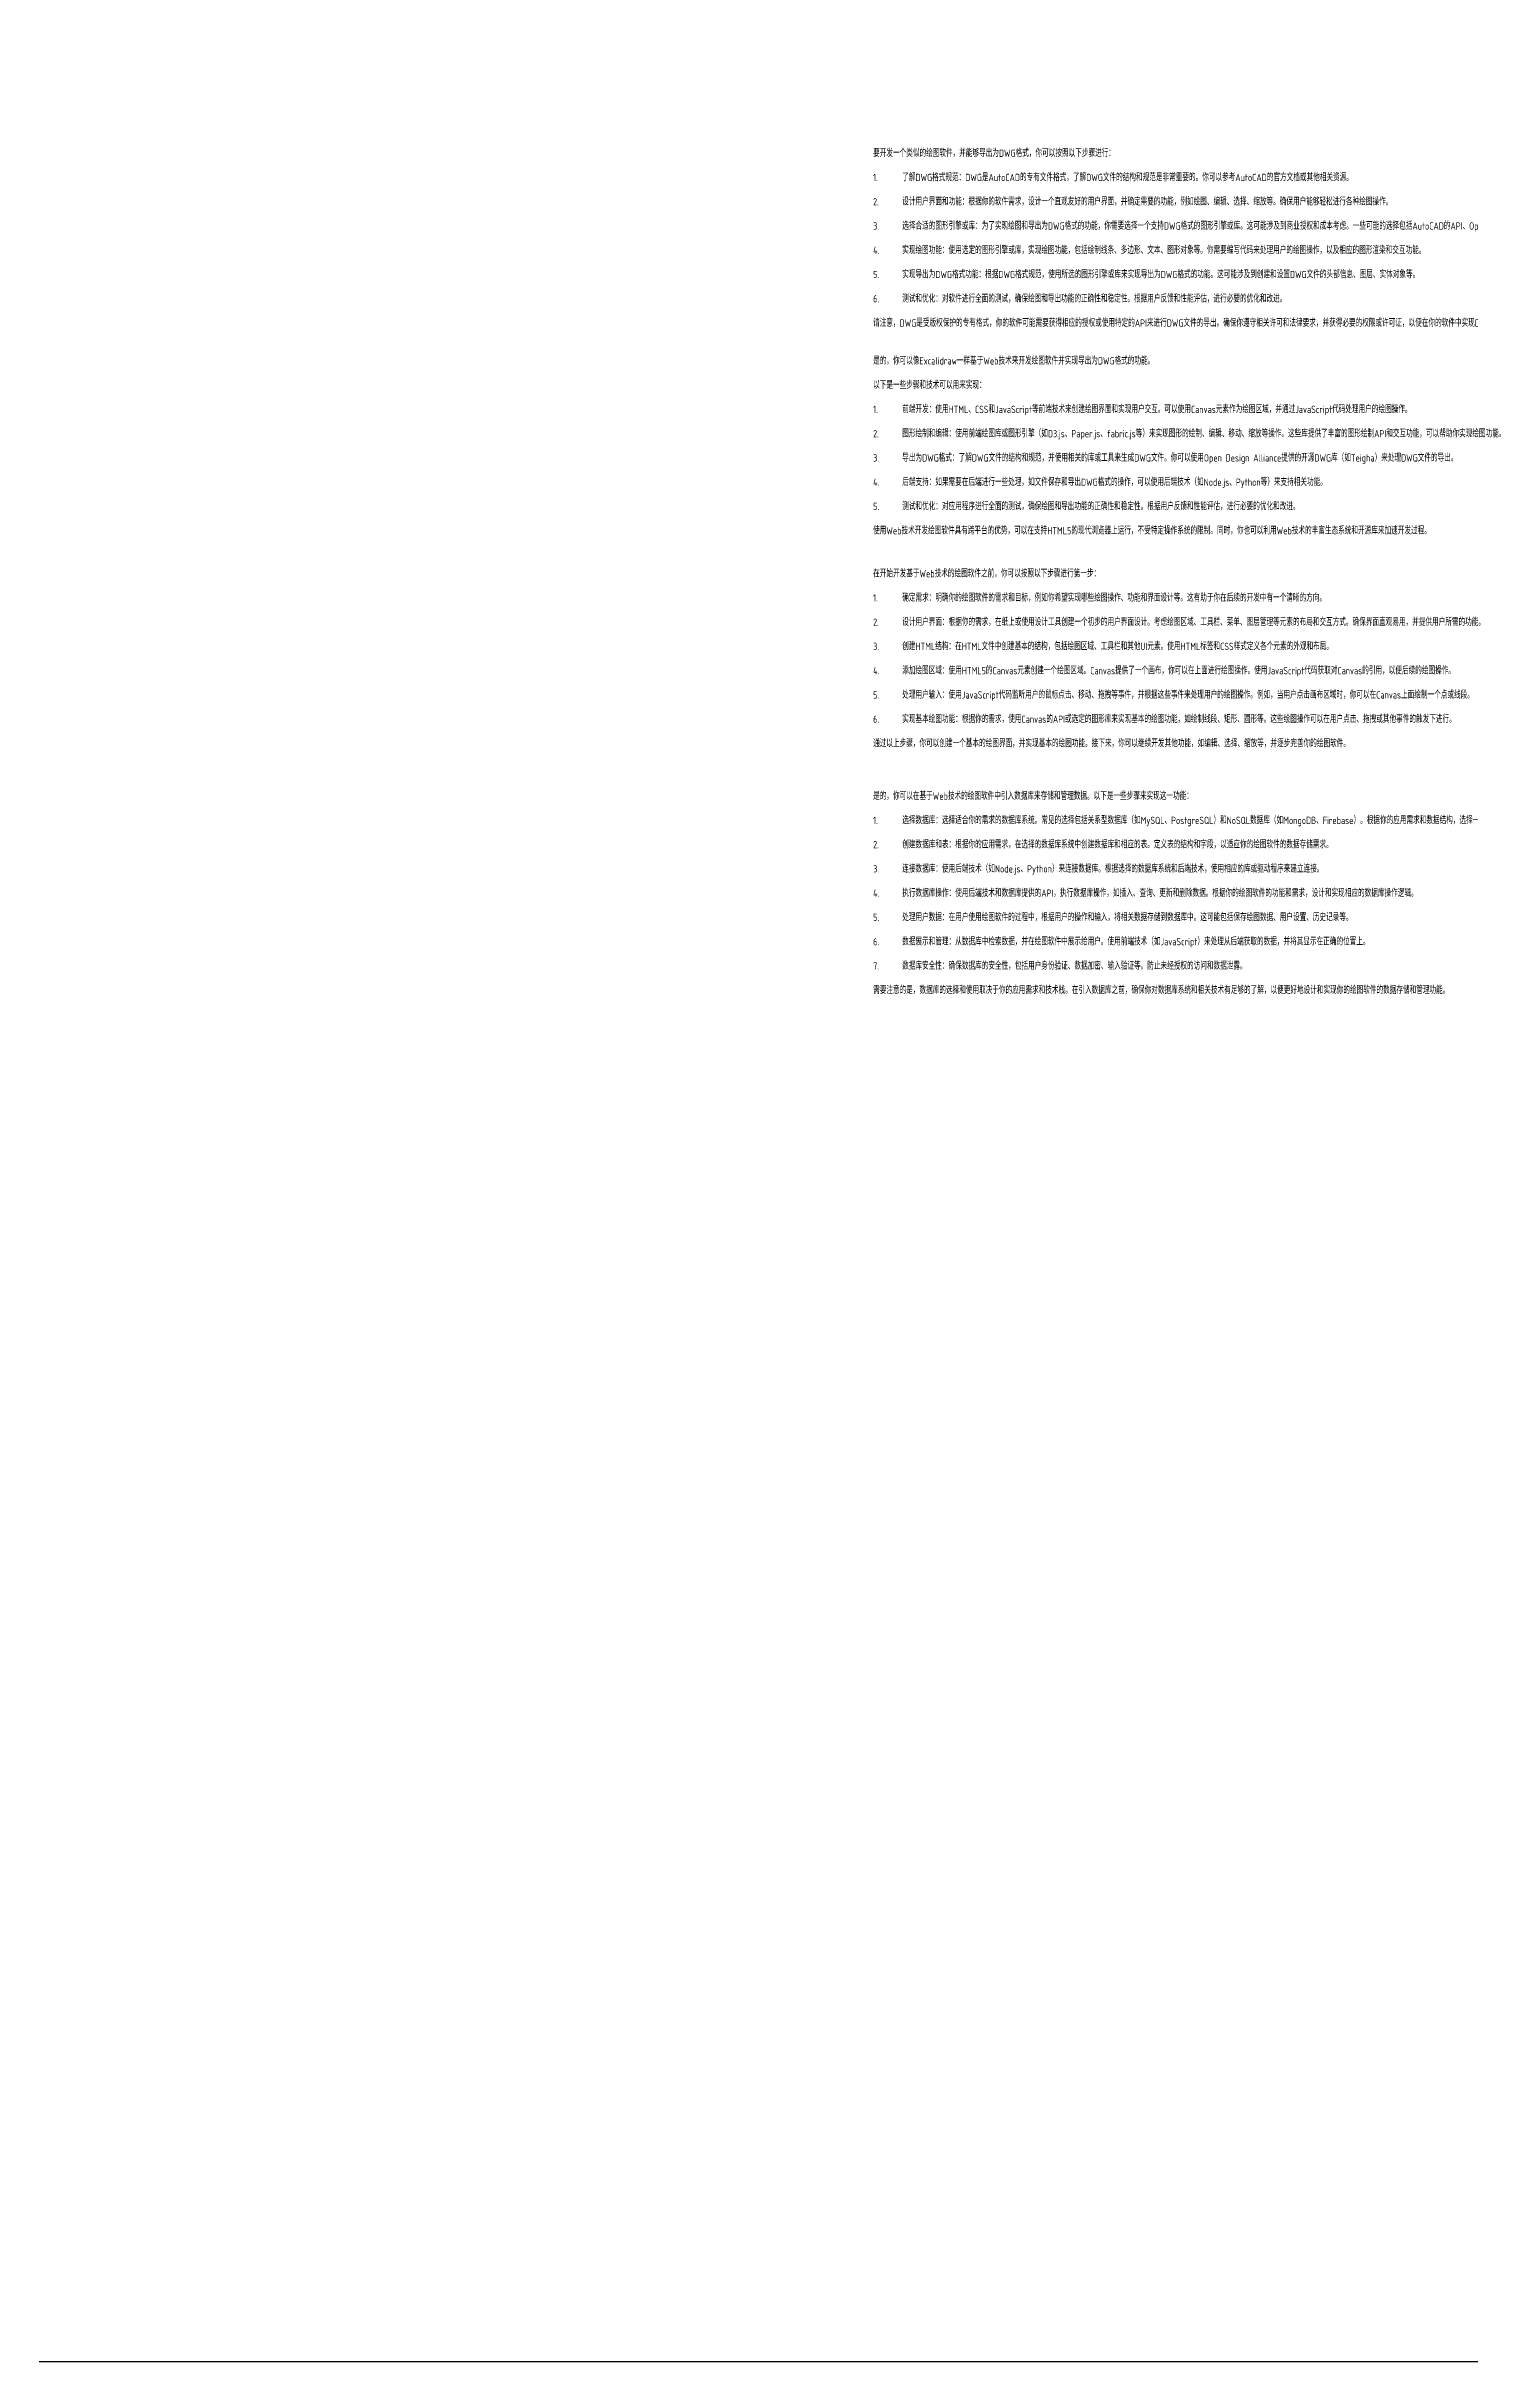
# Model space of a CAD drawing. Header units: millimetres. Extents: x -84100 to 597295, y 0 to 572785.
# Drawn here: x 3969 to 92038, y 0 to 143196 of the extents above; entities that cross this region are included whole.
import ezdxf

# ---------------------------------------------------------------- set-up
doc = ezdxf.new("R2010")
doc.units = ezdxf.units.MM
doc.header["$LTSCALE"] = 1000
doc.layers.add('D-定位', color=4, linetype='Continuous', plot=False)
doc.layers.add('SYS_说明_E', color=7, linetype='Continuous')
doc.styles.add('ICDA-STYLE1', font='TSSDENG.shx', dxfattribs={"width": 0.7, "bigfont": 'TSSDCHN.shx'})

msp = doc.modelspace()

# ---------------------------------------------------------------- linework, layer by layer
at = {"layer": 'D-定位', "linetype": 'Continuous'}
msp.add_lwpolyline([(0, 572784.5), (597295.5, 572784.5), (597295.5, 0), (0, 0)], close=True, dxfattribs=at)

# ---------------------------------------------------------------- texts
at = {"layer": 'SYS_说明_E', "char_height": 450, "width": 52055.55, "attachment_point": 1, "rotation": 0, "style": 'ICDA-STYLE1'}
for s, insert in [('要开发一个类似的绘图软件，并能够导出为DWG格式，你可以按照以下步骤进行：\\P\\P1.^I了解DWG格式规范：DWG是AutoCAD的专有文件格式，了解DWG文件的结构和规范是非常重要的。你可以参考AutoCAD的官方文档或其他相关资源。\\P\\P2.^I设计用户界面和功能：根据你的软件需求，设计一个直观友好的用户界面，并确定需要的功能，例如绘图、编辑、选择、缩放等。确保用户能够轻松进行各种绘图操作。\\P\\P3.^I选择合适的图形引擎或库：为了实现绘图和导出为DWG格式的功能，你需要选择一个支持DWG格式的图形引擎或库。这可能涉及到商业授权和成本考虑。一些可能的选择包括AutoCAD的API、Open Design Alliance的DWG库等。\\P\\P4.^I实现绘图功能：使用选定的图形引擎或库，实现绘图功能，包括绘制线条、多边形、文本、图形对象等。你需要编写代码来处理用户的绘图操作，以及相应的图形渲染和交互功能。\\P\\P5.^I实现导出为DWG格式功能：根据DWG格式规范，使用所选的图形引擎或库来实现导出为DWG格式的功能。这可能涉及到创建和设置DWG文件的头部信息、图层、实体对象等。\\P\\P6.^I测试和优化：对软件进行全面的测试，确保绘图和导出功能的正确性和稳定性。根据用户反馈和性能评估，进行必要的优化和改进。\\P\\P请注意，DWG是受版权保护的专有格式，你的软件可能需要获得相应的授权或使用特定的API来进行DWG文件的导出。确保你遵守相关许可和法律要求，并获得必要的权限或许可证，以便在你的软件中实现DWG文件的导出功能。', (55090, 136809.6)), ('是的，你可以像Excalidraw一样基于Web技术来开发绘图软件并实现导出为DWG格式的功能。\\P\\P以下是一些步骤和技术可以用来实现：\\P\\P1.^I前端开发：使用HTML、CSS和JavaScript等前端技术来创建绘图界面和实现用户交互。可以使用Canvas元素作为绘图区域，并通过JavaScript代码处理用户的绘图操作。\\P\\P2.^I图形绘制和编辑：使用前端绘图库或图形引擎（如D3.js、Paper.js、fabric.js等）来实现图形的绘制、编辑、移动、缩放等操作。这些库提供了丰富的图形绘制API和交互功能，可以帮助你实现绘图功能。\\P\\P3.^I导出为DWG格式：了解DWG文件的结构和规范，并使用相关的库或工具来生成DWG文件。你可以使用Open Design Alliance提供的开源DWG库（如Teigha）来处理DWG文件的导出。\\P\\P4.^I后端支持：如果需要在后端进行一些处理，如文件保存和导出DWG格式的操作，可以使用后端技术（如Node.js、Python等）来支持相关功能。\\P\\P5.^I测试和优化：对应用程序进行全面的测试，确保绘图和导出功能的正确性和稳定性。根据用户反馈和性能评估，进行必要的优化和改进。\\P\\P使用Web技术开发绘图软件具有跨平台的优势，可以在支持HTML5的现代浏览器上运行，不受特定操作系统的限制。同时，你也可以利用Web技术的丰富生态系统和开源库来加速开发过程。', (55090, 123966.9)), ('在开始开发基于Web技术的绘图软件之前，你可以按照以下步骤进行第一步：\\P\\P1.^I确定需求：明确你的绘图软件的需求和目标，例如你希望实现哪些绘图操作、功能和界面设计等。这有助于你在后续的开发中有一个清晰的方向。\\P\\P2.^I设计用户界面：根据你的需求，在纸上或使用设计工具创建一个初步的用户界面设计。考虑绘图区域、工具栏、菜单、图层管理等元素的布局和交互方式。确保界面直观易用，并提供用户所需的功能。\\P\\P3.^I创建HTML结构：在HTML文件中创建基本的结构，包括绘图区域、工具栏和其他UI元素。使用HTML标签和CSS样式定义各个元素的外观和布局。\\P\\P4.^I添加绘图区域：使用HTML5的Canvas元素创建一个绘图区域。Canvas提供了一个画布，你可以在上面进行绘图操作。使用JavaScript代码获取对Canvas的引用，以便后续的绘图操作。\\P\\P5.^I处理用户输入：使用JavaScript代码监听用户的鼠标点击、移动、拖拽等事件，并根据这些事件来处理用户的绘图操作。例如，当用户点击画布区域时，你可以在Canvas上面绘制一个点或线段。\\P\\P6.^I实现基本绘图功能：根据你的需求，使用Canvas的API或选定的图形库来实现基本的绘图功能，如绘制线段、矩形、圆形等。这些绘图操作可以在用户点击、拖拽或其他事件的触发下进行。\\P\\P通过以上步骤，你可以创建一个基本的绘图界面，并实现基本的绘图功能。接下来，你可以继续开发其他功能，如编辑、选择、缩放等，并逐步完善你的绘图软件。', (55090, 110809.2)), ('是的，你可以在基于Web技术的绘图软件中引入数据库来存储和管理数据。以下是一些步骤来实现这一功能：\\P\\P1.^I选择数据库：选择适合你的需求的数据库系统。常见的选择包括关系型数据库（如MySQL、PostgreSQL）和NoSQL数据库（如MongoDB、Firebase）。根据你的应用需求和数据结构，选择一个合适的数据库系统。\\P\\P2.^I创建数据库和表：根据你的应用需求，在选择的数据库系统中创建数据库和相应的表。定义表的结构和字段，以适应你的绘图软件的数据存储需求。\\P\\P3.^I连接数据库：使用后端技术（如Node.js、Python）来连接数据库。根据选择的数据库系统和后端技术，使用相应的库或驱动程序来建立连接。\\P\\P4.^I执行数据库操作：使用后端技术和数据库提供的API，执行数据库操作，如插入、查询、更新和删除数据。根据你的绘图软件的功能和需求，设计和实现相应的数据库操作逻辑。\\P\\P5.^I处理用户数据：在用户使用绘图软件的过程中，根据用户的操作和输入，将相关数据存储到数据库中。这可能包括保存绘图数据、用户设置、历史记录等。\\P\\P6.^I数据展示和管理：从数据库中检索数据，并在绘图软件中展示给用户。使用前端技术（如JavaScript）来处理从后端获取的数据，并将其显示在正确的位置上。\\P\\P7.^I数据库安全性：确保数据库的安全性，包括用户身份验证、数据加密、输入验证等。防止未经授权的访问和数据泄露。\\P\\P需要注意的是，数据库的选择和使用取决于你的应用需求和技术栈。在引入数据库之前，确保你对数据库系统和相关技术有足够的了解，以便更好地设计和实现你的绘图软件的数据存储和管理功能。', (55090, 97049.7))]:
    msp.add_mtext(s, dxfattribs=dict(at, insert=insert))

doc.saveas('drawing.dxf')
